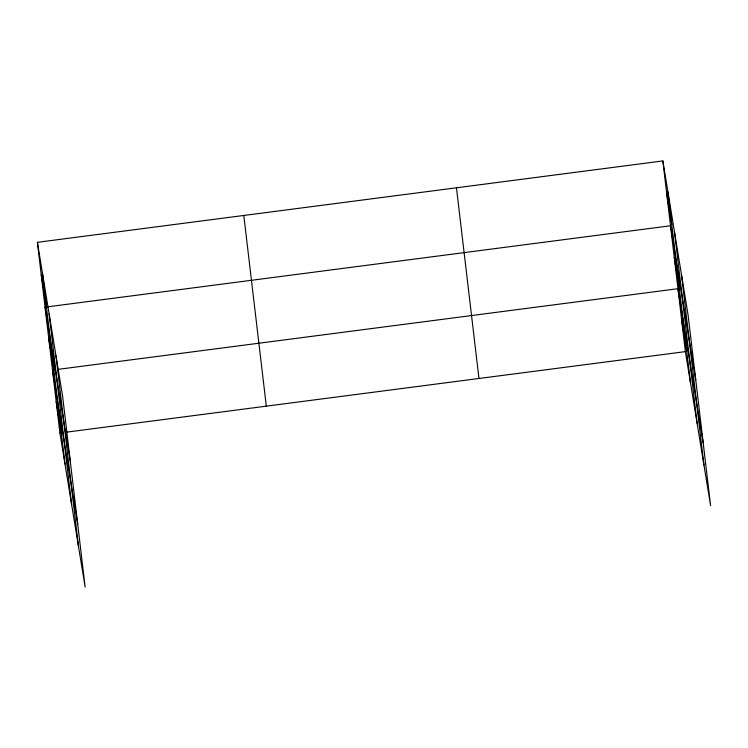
<?xml version="1.0" encoding="UTF-8"?>
<svg xmlns="http://www.w3.org/2000/svg" width="748" height="748" viewBox="0 0 748 748"><rect width="100%" height="100%" fill="white"/><g stroke="black" fill="none" stroke-linecap="round" stroke-linejoin="round"><path stroke-width="1.12" d="M37.4 242.324L62.626 396.375L85.141 587.068L59.915 433.008L37.4 242.324L662.859 160.932L688.085 314.992L710.6 505.676L685.374 351.625L662.859 160.932M54.782 369.783L52.482 370.082L77.708 524.133M58.222 369.334L677.94 288.7L703.167 442.751M59.915 433.008L62.206 432.718M65.646 432.269L685.374 351.625M666.683 193.349L671.76 224.363M695.743 379.825L670.517 225.765L45.058 307.157L70.284 461.207M674.229 257.237L679.306 288.251M681.662 320.163L686.739 351.177M41.224 274.74L46.311 305.754M48.77 338.62L53.847 369.634M56.203 401.545L61.28 432.559M681.437 274.385L703.952 465.078M674.584 232.553L697.099 423.237M667.936 191.946L690.451 382.639M456.458 187.795L478.972 378.479M243.801 215.461L266.316 406.155M55.978 355.777L78.493 546.461M49.125 313.936L71.64 504.629M42.477 273.338L64.992 464.022"/></g></svg>
